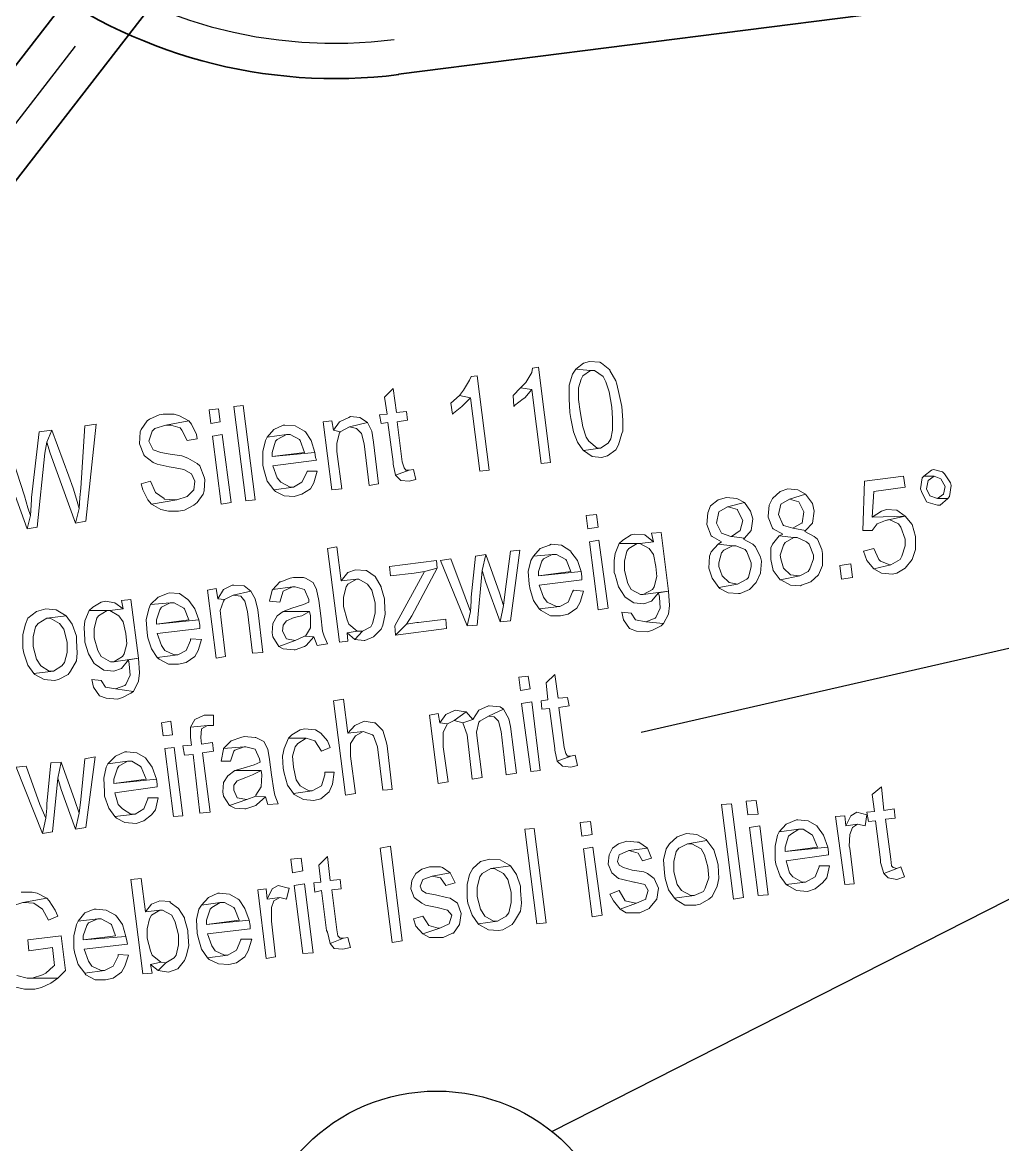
# Model space of a CAD drawing. Header units: metres. Extents: x 2713732.4 to 2713757.2, y 1226081.6 to 1226111.3.
# Drawn here: x 2713742.513 to 2713743.764, y 1226091.981 to 1226093.413 of the extents above; entities that cross this region are included whole.
import ezdxf

# ---------------------------------------------------------------- set-up
doc = ezdxf.new("R2010")
doc.units = ezdxf.units.M
doc.linetypes.add('DASHDOT', pattern=[1, 0.5, -0.25, 0, -0.25])
doc.layers.add('einlagen_boden_erstes_og', color=7, linetype='Continuous', true_color=0x000000)

msp = doc.modelspace()

# ---------------------------------------------------------------- linework, layer by layer
at = {"layer": 'einlagen_boden_erstes_og', "color": 1, "linetype": 'Continuous', "lineweight": 35, "true_color": 0xff0000, "extrusion": (0.000477202, 0.001815, 0.999998)}
for p, q in [((2713743.2186, 1226094.2799, -0.1656), (2713740.972, 1226091.3802, -0.1592)), ((2713743.2898, 1226094.2247, -0.1655), (2713741.0432, 1226091.325, -0.1592))]:
    msp.add_line(p, q, dxfattribs=at)
at = {"layer": 'einlagen_boden_erstes_og', "color": 7, "linetype": 'DASHDOT', "lineweight": 25, "extrusion": (0.000477202, 0.001815, 0.999998)}
for p, q in [((2713743.2542, 1226094.2523, -0.1655), (2713741.0076, 1226091.3526, -0.1592)), ((2713743.7259, 1226093.4851, -0.1644), (2713742.9876, 1226093.3914, -0.1639))]:
    msp.add_line(p, q, dxfattribs=at)
at = {"layer": 'einlagen_boden_erstes_og', "color": 150, "linetype": 'Continuous', "lineweight": 35, "true_color": 0x0080ff, "extrusion": (0.000477202, 0.001815, 0.999998)}
msp.add_line((2713743.7315, 1226093.4405, -0.1643), (2713742.9933, 1226093.3468, -0.1638), dxfattribs=at)
at = {"layer": 'einlagen_boden_erstes_og', "color": 7, "linetype": 'Continuous', "lineweight": 25, "extrusion": (0.000477202, 0.001815, 0.999998)}
for p, q in [((2713744.921, 1226092.8772, -0.1638), (2713743.1892, 1226091.9974, -0.1614)), ((2713743.3029, 1226092.5068, -0.1624), (2713744.921, 1226092.8772, -0.1638))]:
    msp.add_line(p, q, dxfattribs=at)
at = {"layer": 'einlagen_boden_erstes_og', "color": 7, "lineweight": 0}
for points in [[(2713743.1719, 1226092.9728), (2713743.1643, 1226092.9717), (2713743.1633, 1226092.9663), (2713743.1556, 1226092.9533), (2713743.1491, 1226092.9467), (2713743.1633, 1226092.9446), (2713743.1752, 1226092.8501), (2713743.1871, 1226092.8512)], [(2713743.2197, 1226092.9706), (2713743.2154, 1226092.9641), (2713743.211, 1226092.95), (2713743.211, 1226092.9467), (2713743.211, 1226092.9326), (2713743.2121, 1226092.9152), (2713743.2132, 1226092.9076), (2713743.2165, 1226092.8903), (2713743.2219, 1226092.8772), (2713743.2284, 1226092.8675), (2713743.2295, 1226092.8664), (2713743.2512, 1226092.8696), (2713743.2469, 1226092.8696), (2713743.236, 1226092.8783), (2713743.2328, 1226092.8837), (2713743.2284, 1226092.8968), (2713743.2252, 1226092.9163), (2713743.223, 1226092.9315), (2713743.223, 1226092.9467), (2713743.2263, 1226092.9576), (2713743.2284, 1226092.962), (2713743.2382, 1226092.9685)], [(2713743.2371, 1226092.9804), (2713743.2295, 1226092.9782), (2713743.2197, 1226092.9706), (2713743.2382, 1226092.9685), (2713743.2436, 1226092.9685), (2713743.2545, 1226092.9609), (2713743.2578, 1226092.9544), (2713743.2621, 1226092.9413), (2713743.2654, 1226092.9218), (2713743.2664, 1226092.9076), (2713743.2664, 1226092.8924), (2713743.2643, 1226092.8816), (2713743.261, 1226092.8761), (2713743.2512, 1226092.8696), (2713743.2295, 1226092.8664), (2713743.2404, 1226092.8588), (2713743.2523, 1226092.8577), (2713743.2599, 1226092.8598), (2713743.2708, 1226092.8675), (2713743.274, 1226092.874), (2713743.2784, 1226092.8881), (2713743.2795, 1226092.8914), (2713743.2795, 1226092.9055), (2713743.2784, 1226092.9229), (2713743.2751, 1226092.9381), (2713743.2719, 1226092.9511), (2713743.2708, 1226092.9554), (2713743.2632, 1226092.9685), (2713743.2632, 1226092.9696), (2713743.2523, 1226092.9782), (2713743.2501, 1226092.9793)], [(2713743.0937, 1226092.962), (2713743.0861, 1226092.9609), (2713743.084, 1226092.9565), (2713743.0764, 1226092.9435), (2713743.0709, 1226092.937), (2713743.085, 1226092.9337), (2713743.097, 1226092.8403), (2713743.1089, 1226092.8414)], [(2713742.9862, 1226092.9457), (2713742.9753, 1226092.9348), (2713742.9786, 1226092.9131), (2713742.9688, 1226092.912), (2713742.971, 1226092.9011), (2713742.9797, 1226092.9022), (2713742.9862, 1226092.8522), (2713742.9862, 1226092.849), (2713742.9895, 1226092.8349), (2713743.0068, 1226092.8414), (2713743.0025, 1226092.8414), (2713743.0003, 1226092.8446), (2713742.9981, 1226092.8522), (2713742.9916, 1226092.9033), (2713743.0047, 1226092.9055), (2713743.0036, 1226092.9163), (2713742.9905, 1226092.9152)], [(2713743.1491, 1226092.9467), (2713743.1394, 1226092.937), (2713743.1404, 1226092.9229), (2713743.1415, 1226092.9239), (2713743.1524, 1226092.9326), (2713743.1546, 1226092.9337), (2713743.1633, 1226092.9446)], [(2713742.7983, 1226092.8023), (2713742.7831, 1226092.9229), (2713742.795, 1226092.9239), (2713742.8102, 1226092.8034), (2713742.7983, 1226092.8023)], [(2713743.0709, 1226092.937), (2713743.0601, 1226092.9272), (2713743.0622, 1226092.9131), (2713743.0633, 1226092.9142), (2713743.0742, 1226092.9229), (2713743.0753, 1226092.9239), (2713743.085, 1226092.9337)], [(2713742.6929, 1226092.9131), (2713742.6875, 1226092.912), (2713742.6755, 1226092.9066), (2713742.6723, 1226092.9044), (2713742.6647, 1226092.8935), (2713742.6636, 1226092.8903), (2713742.6625, 1226092.8751), (2713742.6625, 1226092.8751), (2713742.6679, 1226092.8609), (2713742.669, 1226092.8598), (2713742.6799, 1226092.8512), (2713742.6853, 1226092.849), (2713742.7005, 1226092.8457), (2713742.7081, 1226092.8446), (2713742.719, 1226092.8425), (2713742.7288, 1226092.837), (2713742.7331, 1226092.8273), (2713742.732, 1226092.8164), (2713742.7233, 1226092.8077), (2713742.7233, 1226092.8077), (2713742.7103, 1226092.8034), (2713742.6777, 1226092.7979), (2713742.6897, 1226092.7914), (2713742.6994, 1226092.7892), (2713742.7125, 1226092.7892), (2713742.7201, 1226092.7903), (2713742.732, 1226092.7968), (2713742.7364, 1226092.8001), (2713742.744, 1226092.811), (2713742.7451, 1226092.8153), (2713742.7461, 1226092.8294), (2713742.7451, 1226092.8327), (2713742.7396, 1226092.8468), (2713742.7364, 1226092.8501), (2713742.7244, 1226092.8566), (2713742.7168, 1226092.8598), (2713742.7016, 1226092.862), (2713742.6897, 1226092.8642), (2713742.6799, 1226092.8675), (2713742.6744, 1226092.8783), (2713742.6744, 1226092.8783), (2713742.6788, 1226092.8914), (2713742.682, 1226092.8946), (2713742.6962, 1226092.899), (2713742.7255, 1226092.9044), (2713742.7136, 1226092.9109), (2713742.707, 1226092.9131)], [(2713742.7635, 1226092.9196), (2713742.7516, 1226092.9185), (2713742.7537, 1226092.9011), (2713742.7657, 1226092.9033)], [(2713742.9319, 1226092.9098), (2713742.9297, 1226092.9087), (2713742.9178, 1226092.9033), (2713742.9102, 1226092.8924), (2713742.9188, 1226092.8903), (2713742.9308, 1226092.8968), (2713742.9536, 1226092.9022), (2713742.9438, 1226092.9087)], [(2713742.6071, 1226092.9), (2713742.593, 1226092.8979), (2713742.5875, 1226092.8186), (2713742.5865, 1226092.8066), (2713742.5854, 1226092.7925), (2713742.581, 1226092.774), (2713742.5941, 1226092.7762)], [(2713742.7255, 1226092.9044), (2713742.6962, 1226092.899), (2713742.7027, 1226092.899), (2713742.7146, 1226092.8957), (2713742.7168, 1226092.8924), (2713742.7233, 1226092.8794), (2713742.7364, 1226092.8816), (2713742.7353, 1226092.887), (2713742.7288, 1226092.9)], [(2713742.8482, 1226092.899), (2713742.8461, 1226092.899), (2713742.8341, 1226092.8935), (2713742.8254, 1226092.8837), (2713742.8504, 1226092.887), (2713742.8548, 1226092.887), (2713742.8667, 1226092.8805), (2713742.8678, 1226092.8794), (2713742.8732, 1226092.8642), (2713742.8319, 1226092.8588), (2713742.8863, 1226092.8642), (2713742.8819, 1226092.8794), (2713742.8743, 1226092.8903), (2713742.8732, 1226092.8914), (2713742.8613, 1226092.8979)], [(2713742.908, 1226092.9044), (2713742.8971, 1226092.9033), (2713742.908, 1226092.8164), (2713742.921, 1226092.8175), (2713742.9145, 1226092.8653), (2713742.9145, 1226092.8761), (2713742.9178, 1226092.8892), (2713742.9188, 1226092.8903), (2713742.9102, 1226092.8924)], [(2713742.9536, 1226092.9022), (2713742.9308, 1226092.8968), (2713742.9395, 1226092.8946), (2713742.946, 1226092.8881), (2713742.9493, 1226092.8751), (2713742.9558, 1226092.8218), (2713742.9677, 1226092.824), (2713742.9612, 1226092.8772), (2713742.959, 1226092.8914)], [(2713742.4909, 1226092.8848), (2713742.4768, 1226092.8837), (2713742.5191, 1226092.7664), (2713742.5235, 1226092.7838), (2713742.5202, 1226092.7936), (2713742.5159, 1226092.8088)], [(2713742.5506, 1226092.8924), (2713742.5343, 1226092.8903), (2713742.5245, 1226092.8066), (2713742.5245, 1226092.8034), (2713742.5235, 1226092.7838), (2713742.5191, 1226092.7664), (2713742.5321, 1226092.7686), (2713742.5419, 1226092.8631), (2713742.5441, 1226092.8772)], [(2713742.5506, 1226092.8924), (2713742.5441, 1226092.8772), (2713742.5484, 1226092.8631), (2713742.581, 1226092.774), (2713742.5854, 1226092.7925), (2713742.5821, 1226092.8045), (2713742.5778, 1226092.8186), (2713742.5723, 1226092.8338)], [(2713742.7679, 1226092.887), (2713742.7559, 1226092.8848), (2713742.7668, 1226092.7979), (2713742.7798, 1226092.8001)], [(2713742.8254, 1226092.8837), (2713742.8233, 1226092.8794), (2713742.82, 1226092.8653), (2713742.82, 1226092.8479), (2713742.8211, 1226092.8425), (2713742.8254, 1226092.8273), (2713742.8341, 1226092.8164), (2713742.8591, 1226092.8197), (2713742.8548, 1226092.8197), (2713742.8428, 1226092.8262), (2713742.8385, 1226092.8316), (2713742.833, 1226092.8468), (2713742.8884, 1226092.8544), (2713742.8873, 1226092.8577), (2713742.8863, 1226092.8642), (2713742.8319, 1226092.8588), (2713742.8319, 1226092.8642), (2713742.8363, 1226092.8783), (2713742.8385, 1226092.8805), (2713742.8504, 1226092.887)], [(2713742.8765, 1226092.8403), (2713742.8765, 1226092.8392), (2713742.87, 1226092.8262), (2713742.8591, 1226092.8197), (2713742.8341, 1226092.8164), (2713742.8363, 1226092.8142), (2713742.8472, 1226092.8088), (2713742.8602, 1226092.8077), (2713742.87, 1226092.811), (2713742.8808, 1226092.8175), (2713742.8852, 1226092.8251), (2713742.8895, 1226092.8403)], [(2713743.0123, 1226092.8425), (2713743.0068, 1226092.8414), (2713742.9895, 1226092.8349), (2713742.996, 1226092.8283), (2713743.0068, 1226092.8273), (2713743.0155, 1226092.8294)], [(2713743.676, 1226092.8425), (2713743.6738, 1226092.8414), (2713743.664, 1226092.8338), (2713743.677, 1226092.8338), (2713743.6857, 1226092.8305), (2713743.6912, 1226092.8207), (2713743.689, 1226092.811), (2713743.6814, 1226092.8055), (2713743.6944, 1226092.8055), (2713743.6966, 1226092.8077), (2713743.6988, 1226092.8218), (2713743.6977, 1226092.8251), (2713743.6901, 1226092.837), (2713743.6879, 1226092.8392)], [(2713742.6766, 1226092.8273), (2713742.6647, 1226092.824), (2713742.6668, 1226092.8164), (2713742.6734, 1226092.8034), (2713742.6777, 1226092.7979), (2713742.7103, 1226092.8034), (2713742.707, 1226092.8034), (2713742.694, 1226092.8045), (2713742.694, 1226092.8055), (2713742.6831, 1226092.8131), (2713742.6831, 1226092.8131)], [(2713743.6379, 1226092.8338), (2713743.588, 1226092.8273), (2713743.5858, 1226092.7643), (2713743.5977, 1226092.7643), (2713743.6043, 1226092.773), (2713743.6151, 1226092.7773), (2713743.6401, 1226092.7827), (2713743.5977, 1226092.7816), (2713743.5999, 1226092.8142), (2713743.6401, 1226092.8197)], [(2713743.664, 1226092.8338), (2713743.6618, 1226092.8316), (2713743.6597, 1226092.8175), (2713743.6607, 1226092.8142), (2713743.6673, 1226092.8012), (2713743.6694, 1226092.8001), (2713743.6814, 1226092.7968), (2713743.6846, 1226092.7968), (2713743.6944, 1226092.8055), (2713743.6814, 1226092.8055), (2713743.6716, 1226092.8088), (2713743.6673, 1226092.8175), (2713743.6694, 1226092.8283), (2713743.677, 1226092.8338)], [(2713743.4902, 1226092.8175), (2713743.4804, 1226092.8142), (2713743.4707, 1226092.8055), (2713743.4663, 1226092.7968), (2713743.4652, 1226092.7827), (2713743.4652, 1226092.7816), (2713743.4707, 1226092.7675), (2713743.4717, 1226092.7664), (2713743.4837, 1226092.7599), (2713743.4793, 1226092.7577), (2713743.4978, 1226092.7556), (2713743.5022, 1226092.7556), (2713743.5141, 1226092.7501), (2713743.5174, 1226092.7469), (2713743.5228, 1226092.7328), (2713743.5228, 1226092.7284), (2713743.5184, 1226092.7154), (2713743.5163, 1226092.7121), (2713743.5054, 1226092.7067), (2713743.4804, 1226092.7013), (2713743.4815, 1226092.7013), (2713743.4935, 1226092.6947), (2713743.5065, 1226092.6937), (2713743.5076, 1226092.6947), (2713743.5195, 1226092.6991), (2713743.5293, 1226092.7078), (2713743.5347, 1226092.7197), (2713743.5347, 1226092.7349), (2713743.5337, 1226092.7404), (2713743.5282, 1226092.7534), (2713743.5239, 1226092.7567), (2713743.5119, 1226092.7632), (2713743.513, 1226092.7643), (2713743.4967, 1226092.7675), (2713743.4967, 1226092.7675), (2713743.4848, 1226092.7708), (2713743.4837, 1226092.7719), (2713743.4783, 1226092.7849), (2713743.4815, 1226092.7979), (2713743.4815, 1226092.7979), (2713743.4924, 1226092.8045), (2713743.513, 1226092.811), (2713743.5032, 1226092.8164)], [(2713743.513, 1226092.811), (2713743.4924, 1226092.8045), (2713743.4924, 1226092.8045), (2713743.5043, 1226092.8012), (2713743.5043, 1226092.8012), (2713743.5108, 1226092.7882), (2713743.5087, 1226092.774), (2713743.5076, 1226092.774), (2713743.4967, 1226092.7675), (2713743.513, 1226092.7643), (2713743.5217, 1226092.774), (2713743.5217, 1226092.774), (2713743.5239, 1226092.7892), (2713743.5217, 1226092.799)], [(2713743.412, 1226092.8066), (2713743.4011, 1226092.8034), (2713743.3914, 1226092.7958), (2713743.3881, 1226092.7871), (2713743.387, 1226092.7719), (2713743.387, 1226092.7719), (2713743.3924, 1226092.7577), (2713743.3935, 1226092.7567), (2713743.4055, 1226092.7501), (2713743.4011, 1226092.7469), (2713743.4196, 1226092.7447), (2713743.4239, 1226092.7447), (2713743.4359, 1226092.7404), (2713743.4381, 1226092.7371), (2713743.4435, 1226092.723), (2713743.4435, 1226092.7186), (2713743.4402, 1226092.7045), (2713743.4381, 1226092.7023), (2713743.4261, 1226092.6958), (2713743.4022, 1226092.6915), (2713743.4033, 1226092.6904), (2713743.4142, 1226092.685), (2713743.4272, 1226092.6839), (2713743.4294, 1226092.6839), (2713743.4413, 1226092.6893), (2713743.45, 1226092.698), (2713743.4554, 1226092.7099), (2713743.4565, 1226092.7252), (2713743.4554, 1226092.7306), (2713743.4489, 1226092.7436), (2713743.4457, 1226092.7469), (2713743.4337, 1226092.7534), (2713743.4348, 1226092.7545), (2713743.4185, 1226092.7567), (2713743.4174, 1226092.7567), (2713743.4055, 1226092.761), (2713743.4055, 1226092.761), (2713743.399, 1226092.774), (2713743.4022, 1226092.7882), (2713743.4022, 1226092.7882), (2713743.4131, 1226092.7947), (2713743.4348, 1226092.8001), (2713743.425, 1226092.8055)], [(2713743.4348, 1226092.8001), (2713743.4131, 1226092.7947), (2713743.4142, 1226092.7947), (2713743.4261, 1226092.7914), (2713743.4261, 1226092.7903), (2713743.4326, 1226092.7773), (2713743.4294, 1226092.7643), (2713743.4294, 1226092.7643), (2713743.4185, 1226092.7567), (2713743.4348, 1226092.7545), (2713743.4435, 1226092.7643), (2713743.4435, 1226092.7643), (2713743.4457, 1226092.7795), (2713743.4424, 1226092.7892)], [(2713743.2458, 1226092.7849), (2713743.2328, 1226092.7838), (2713743.2349, 1226092.7664), (2713743.248, 1226092.7686)], [(2713743.6162, 1226092.7914), (2713743.6097, 1226092.7892), (2713743.5977, 1226092.7816), (2713743.6401, 1226092.7827), (2713743.6292, 1226092.7903)], [(2713743.6401, 1226092.7827), (2713743.6151, 1226092.7773), (2713743.6195, 1226092.7784), (2713743.6314, 1226092.773), (2713743.6347, 1226092.7686), (2713743.6401, 1226092.7534), (2713743.6401, 1226092.7447), (2713743.6358, 1226092.7317), (2713743.6336, 1226092.7273), (2713743.6216, 1226092.7208), (2713743.5999, 1226092.7154), (2713743.6097, 1226092.7099), (2713743.6238, 1226092.7089), (2713743.6292, 1226092.7099), (2713743.6401, 1226092.7165), (2713743.6488, 1226092.7273), (2713743.6531, 1226092.7404), (2713743.6531, 1226092.7567), (2713743.6531, 1226092.7567), (2713743.6488, 1226092.7719)], [(2713743.2491, 1226092.7523), (2713743.2371, 1226092.7501), (2713743.248, 1226092.6632), (2713743.261, 1226092.6654)], [(2713743.2947, 1226092.7599), (2713743.2903, 1226092.7588), (2713743.2795, 1226092.7523), (2713743.2751, 1226092.748), (2713743.2979, 1226092.748), (2713743.3012, 1226092.748), (2713743.3186, 1226092.7501), (2713743.3077, 1226092.7588)], [(2713743.3284, 1226092.7621), (2713743.3164, 1226092.761), (2713743.3186, 1226092.7501), (2713743.3012, 1226092.748), (2713743.3132, 1226092.7414), (2713743.3186, 1226092.7338), (2713743.3218, 1226092.7186), (2713743.3229, 1226092.7056), (2713743.3197, 1226092.6926), (2713743.3175, 1226092.6893), (2713743.3055, 1226092.6828), (2713743.3381, 1226092.6871)], [(2713743.4793, 1226092.7577), (2713743.4707, 1226092.7469), (2713743.4685, 1226092.7425), (2713743.4685, 1226092.7273), (2713743.4717, 1226092.7132), (2713743.4804, 1226092.7013), (2713743.5054, 1226092.7067), (2713743.4935, 1226092.7078), (2713743.4848, 1226092.7165), (2713743.4815, 1226092.7284), (2713743.4804, 1226092.7328), (2713743.4848, 1226092.7458), (2713743.4869, 1226092.7491), (2713743.4978, 1226092.7556)], [(2713742.9145, 1226092.7436), (2713742.9026, 1226092.7414), (2713742.9178, 1226092.622), (2713742.9286, 1226092.6231), (2713742.9275, 1226092.6339), (2713742.9406, 1226092.6361), (2713742.9297, 1226092.6448), (2713742.9275, 1226092.6502), (2713742.9232, 1226092.6676), (2713742.9232, 1226092.6795), (2713742.9265, 1226092.6926), (2713742.9286, 1226092.6958), (2713742.9395, 1226092.7023), (2713742.9199, 1226092.7002)], [(2713743.148, 1226092.7393), (2713743.1361, 1226092.7382), (2713743.1296, 1226092.6861), (2713743.1274, 1226092.6687), (2713743.1231, 1226092.648), (2713743.1361, 1226092.6491)], [(2713743.1882, 1226092.7469), (2713743.1861, 1226092.7458), (2713743.1741, 1226092.7414), (2713743.1654, 1226092.7317), (2713743.1893, 1226092.7338), (2713743.1948, 1226092.7338), (2713743.2067, 1226092.7273), (2713743.2078, 1226092.7262), (2713743.2132, 1226092.7121), (2713743.1719, 1226092.7067), (2713743.2263, 1226092.7121), (2713743.2219, 1226092.7262), (2713743.2132, 1226092.7371), (2713743.2132, 1226092.7382), (2713743.2013, 1226092.7458)], [(2713743.2751, 1226092.748), (2713743.2697, 1226092.7349), (2713743.2686, 1226092.7262), (2713743.2686, 1226092.711), (2713743.2697, 1226092.7078), (2713743.274, 1226092.6926), (2713743.2817, 1226092.6806), (2713743.2827, 1226092.6795), (2713743.2936, 1226092.6719), (2713743.3066, 1226092.6708), (2713743.3164, 1226092.6741), (2713743.3251, 1226092.685), (2713743.3381, 1226092.6871), (2713743.3055, 1226092.6828), (2713743.3023, 1226092.6828), (2713743.2903, 1226092.6893), (2713743.286, 1226092.6969), (2713743.2817, 1226092.7132), (2713743.2817, 1226092.7252), (2713743.2849, 1226092.7382), (2713743.2871, 1226092.7414), (2713743.2979, 1226092.748)], [(2713743.4011, 1226092.7469), (2713743.3924, 1226092.7371), (2713743.3903, 1226092.7317), (2713743.3892, 1226092.7165), (2713743.3935, 1226092.7034), (2713743.4022, 1226092.6915), (2713743.4261, 1226092.6958), (2713743.4153, 1226092.698), (2713743.4066, 1226092.7067), (2713743.4022, 1226092.7186), (2713743.4022, 1226092.723), (2713743.4055, 1226092.736), (2713743.4087, 1226092.7393), (2713743.4196, 1226092.7447)], [(2713743.5999, 1226092.7414), (2713743.5869, 1226092.7382), (2713743.5912, 1226092.7262), (2713743.5999, 1226092.7154), (2713743.6216, 1226092.7208), (2713743.6206, 1226092.7208), (2713743.6086, 1226092.7252), (2713743.6064, 1226092.7273)], [(2713743.0416, 1226092.7262), (2713742.9819, 1226092.7186), (2713742.9829, 1226092.7067), (2713743.0134, 1226092.7099), (2713743.0134, 1226092.7099), (2713743.0264, 1226092.7121), (2713743.0427, 1226092.7165)], [(2713743.0601, 1226092.7284), (2713743.047, 1226092.7262), (2713743.0807, 1226092.6426), (2713743.085, 1226092.6611), (2713743.0785, 1226092.6795)], [(2713743.1046, 1226092.7338), (2713743.0916, 1226092.7317), (2713743.0861, 1226092.6795), (2713743.0861, 1226092.6741), (2713743.085, 1226092.6611), (2713743.0807, 1226092.6426), (2713743.0937, 1226092.6437), (2713743.1002, 1226092.7132)], [(2713743.1046, 1226092.7338), (2713743.1002, 1226092.7132), (2713743.1046, 1226092.698), (2713743.1231, 1226092.648), (2713743.1274, 1226092.6687), (2713743.122, 1226092.685)], [(2713743.1654, 1226092.7317), (2713743.1622, 1226092.7262), (2713743.1589, 1226092.7121), (2713743.16, 1226092.6958), (2713743.1611, 1226092.6893), (2713743.1654, 1226092.6752), (2713743.173, 1226092.6643), (2713743.1991, 1226092.6676), (2713743.1948, 1226092.6676), (2713743.1828, 1226092.673), (2713743.1785, 1226092.6795), (2713743.173, 1226092.6947), (2713743.2273, 1226092.7013), (2713743.2273, 1226092.7056), (2713743.2263, 1226092.7121), (2713743.1719, 1226092.7067), (2713743.1719, 1226092.7121), (2713743.1763, 1226092.7252), (2713743.1785, 1226092.7284), (2713743.1893, 1226092.7338)], [(2713742.9384, 1226092.7143), (2713742.9286, 1226092.711), (2713742.9199, 1226092.7002), (2713742.9395, 1226092.7023), (2713742.9427, 1226092.7023), (2713742.9536, 1226092.6958), (2713742.959, 1226092.6882), (2713742.9634, 1226092.6719), (2713742.9634, 1226092.6589), (2713742.9601, 1226092.6459), (2713742.958, 1226092.6415), (2713742.9471, 1226092.6361), (2713742.9373, 1226092.6252), (2713742.9493, 1226092.6241), (2713742.9503, 1226092.6241), (2713742.9612, 1226092.6285), (2713742.971, 1226092.6383), (2713742.9732, 1226092.6437), (2713742.9764, 1226092.6578), (2713742.9753, 1226092.6741), (2713742.9753, 1226092.6774), (2713742.971, 1226092.6915), (2713742.971, 1226092.6926), (2713742.9634, 1226092.7056), (2713742.9525, 1226092.7132), (2713742.9514, 1226092.7132)], [(2713743.0427, 1226092.7165), (2713743.0264, 1226092.7121), (2713742.9884, 1226092.6426), (2713742.9895, 1226092.6307), (2713743.0036, 1226092.6448), (2713743.0101, 1226092.6556)], [(2713743.5586, 1226092.7023), (2713743.5565, 1226092.7197), (2713743.5706, 1226092.7219), (2713743.5728, 1226092.7045), (2713743.5586, 1226092.7023)], [(2713742.7831, 1226092.6947), (2713742.7809, 1226092.6947), (2713742.77, 1226092.6893), (2713742.7624, 1226092.6774), (2713742.7711, 1226092.6763), (2713742.782, 1226092.6817), (2713742.8048, 1226092.6871), (2713742.7961, 1226092.6937)], [(2713742.8591, 1226092.7045), (2713742.8548, 1226092.7034), (2713742.8428, 1226092.6991), (2713742.8417, 1226092.6991), (2713742.833, 1226092.6893), (2713742.858, 1226092.6926), (2713742.8613, 1226092.6926), (2713742.8732, 1226092.6893), (2713742.8787, 1226092.6763), (2713742.8787, 1226092.673), (2713742.8721, 1226092.6698), (2713742.8569, 1226092.6654), (2713742.8461, 1226092.6611), (2713742.8797, 1226092.6611), (2713742.8808, 1226092.6556), (2713742.8808, 1226092.6404), (2713742.8743, 1226092.6296), (2713742.8732, 1226092.6296), (2713742.8852, 1226092.6285), (2713742.8895, 1226092.6176), (2713742.9026, 1226092.6198), (2713742.8982, 1226092.6296), (2713742.896, 1226092.6361), (2713742.8939, 1226092.6556), (2713742.8917, 1226092.6752), (2713742.8884, 1226092.6893), (2713742.8841, 1226092.698), (2713742.8743, 1226092.7034), (2713742.8721, 1226092.7045)], [(2713742.7005, 1226092.685), (2713742.6983, 1226092.6839), (2713742.6864, 1226092.6795), (2713742.6766, 1226092.6698), (2713742.7016, 1226092.6719), (2713742.707, 1226092.6719), (2713742.719, 1226092.6654), (2713742.7201, 1226092.6643), (2713742.7255, 1226092.6502), (2713742.6842, 1226092.6448), (2713742.7385, 1226092.6502), (2713742.7331, 1226092.6643), (2713742.7255, 1226092.6752), (2713742.7244, 1226092.6763), (2713742.7136, 1226092.6839)], [(2713742.7603, 1226092.6904), (2713742.7494, 1226092.6882), (2713742.7603, 1226092.6013), (2713742.7722, 1226092.6035), (2713742.7668, 1226092.6502), (2713742.7657, 1226092.6622), (2713742.77, 1226092.6741), (2713742.7711, 1226092.6763), (2713742.7624, 1226092.6774)], [(2713742.8048, 1226092.6871), (2713742.782, 1226092.6817), (2713742.7918, 1226092.6806), (2713742.7972, 1226092.6741), (2713742.8004, 1226092.6611), (2713742.807, 1226092.6078), (2713742.82, 1226092.6089), (2713742.8135, 1226092.6632), (2713742.8102, 1226092.6774)], [(2713742.833, 1226092.6893), (2713742.8319, 1226092.6882), (2713742.8287, 1226092.6741), (2713742.8417, 1226092.673), (2713742.8461, 1226092.6871), (2713742.8461, 1226092.6871), (2713742.858, 1226092.6926)], [(2713743.2165, 1226092.6882), (2713743.2154, 1226092.6861), (2713743.21, 1226092.673), (2713743.1991, 1226092.6676), (2713743.173, 1226092.6643), (2713743.1752, 1226092.6622), (2713743.1871, 1226092.6556), (2713743.2002, 1226092.6556), (2713743.21, 1226092.6578), (2713743.2208, 1226092.6654), (2713743.2252, 1226092.673), (2713743.2295, 1226092.6871)], [(2713743.3381, 1226092.6871), (2713743.3251, 1226092.685), (2713743.3262, 1226092.6795), (2713743.3273, 1226092.6654), (2713743.3218, 1226092.6535), (2713743.3208, 1226092.6524), (2713743.3088, 1226092.648), (2713743.3316, 1226092.6459), (2713743.3381, 1226092.6578), (2713743.3392, 1226092.6687)], [(2713742.619, 1226092.6741), (2713742.6136, 1226092.673), (2713742.6028, 1226092.6665), (2713742.5984, 1226092.6622), (2713742.6212, 1226092.6622), (2713742.6245, 1226092.6622), (2713742.6419, 1226092.6643), (2713742.631, 1226092.6719)], [(2713742.6516, 1226092.6763), (2713742.6397, 1226092.6752), (2713742.6419, 1226092.6643), (2713742.6245, 1226092.6622), (2713742.6364, 1226092.6556), (2713742.6419, 1226092.648), (2713742.6451, 1226092.6328), (2713742.6462, 1226092.6198), (2713742.6429, 1226092.6068), (2713742.6408, 1226092.6035), (2713742.6299, 1226092.597), (2713742.6614, 1226092.6013)], [(2713742.6766, 1226092.6698), (2713742.6744, 1226092.6643), (2713742.6712, 1226092.6502), (2713742.6723, 1226092.6339), (2713742.6734, 1226092.6274), (2713742.6777, 1226092.6133), (2713742.6853, 1226092.6024), (2713742.7114, 1226092.6057), (2713742.707, 1226092.6057), (2713742.6951, 1226092.6111), (2713742.6907, 1226092.6176), (2713742.6853, 1226092.6328), (2713742.7396, 1226092.6393), (2713742.7396, 1226092.6437), (2713742.7385, 1226092.6502), (2713742.6842, 1226092.6448), (2713742.6842, 1226092.6502), (2713742.6886, 1226092.6632), (2713742.6907, 1226092.6665), (2713742.7016, 1226092.6719)], [(2713742.543, 1226092.6643), (2713742.5311, 1226092.6611), (2713742.5202, 1226092.6524), (2713742.5169, 1226092.6448), (2713742.5137, 1226092.6317), (2713742.5137, 1226092.6144), (2713742.5148, 1226092.6078), (2713742.5202, 1226092.5926), (2713742.5278, 1226092.5818), (2713742.5528, 1226092.585), (2713742.5474, 1226092.585), (2713742.5365, 1226092.5915), (2713742.5311, 1226092.6002), (2713742.5267, 1226092.6165), (2713742.5267, 1226092.6285), (2713742.53, 1226092.6415), (2713742.5332, 1226092.6459), (2713742.5441, 1226092.6524), (2713742.5691, 1226092.6556), (2713742.5669, 1226092.6567), (2713742.556, 1226092.6632)], [(2713742.5691, 1226092.6556), (2713742.5441, 1226092.6524), (2713742.5484, 1226092.6524), (2713742.5604, 1226092.6459), (2713742.5658, 1226092.6383), (2713742.5702, 1226092.622), (2713742.5702, 1226092.6089), (2713742.5669, 1226092.5959), (2713742.5636, 1226092.5915), (2713742.5528, 1226092.585), (2713742.5278, 1226092.5818), (2713742.5289, 1226092.5807), (2713742.5408, 1226092.5742), (2713742.5539, 1226092.5731), (2713742.5593, 1226092.5742), (2713742.5713, 1226092.5807), (2713742.5745, 1226092.585), (2713742.5821, 1226092.5981), (2713742.5832, 1226092.6078), (2713742.5821, 1226092.6241), (2713742.5821, 1226092.6296), (2713742.5767, 1226092.6448)], [(2713742.5984, 1226092.6622), (2713742.593, 1226092.6491), (2713742.5919, 1226092.6404), (2713742.593, 1226092.6252), (2713742.593, 1226092.622), (2713742.5973, 1226092.6068), (2713742.6049, 1226092.5948), (2713742.606, 1226092.5937), (2713742.6169, 1226092.5861), (2713742.6299, 1226092.585), (2713742.6397, 1226092.5883), (2713742.6484, 1226092.5992), (2713742.6614, 1226092.6013), (2713742.6299, 1226092.597), (2713742.6256, 1226092.597), (2713742.6136, 1226092.6035), (2713742.6093, 1226092.6111), (2713742.6049, 1226092.6274), (2713742.6049, 1226092.6393), (2713742.6082, 1226092.6524), (2713742.6104, 1226092.6556), (2713742.6212, 1226092.6622)], [(2713742.8461, 1226092.6611), (2713742.8385, 1226092.6556), (2713742.833, 1226092.6459), (2713742.8319, 1226092.6339), (2713742.833, 1226092.6285), (2713742.8406, 1226092.6165), (2713742.8613, 1226092.6241), (2713742.8504, 1226092.6263), (2713742.845, 1226092.6361), (2713742.8461, 1226092.6437), (2713742.8504, 1226092.6491), (2713742.8602, 1226092.6535), (2713742.87, 1226092.6556), (2713742.8797, 1226092.6611)], [(2713743.2784, 1226092.66), (2713743.2806, 1226092.6502), (2713743.2882, 1226092.6393), (2713743.2969, 1226092.6361), (2713743.311, 1226092.635), (2713743.3175, 1226092.6372), (2713743.3284, 1226092.6426), (2713743.3316, 1226092.6459), (2713743.3088, 1226092.648), (2713743.3088, 1226092.648), (2713743.2958, 1226092.6502), (2713743.2903, 1226092.6589)], [(2713743.0535, 1226092.6513), (2713743.0188, 1226092.6469), (2713743.0166, 1226092.6469), (2713743.0036, 1226092.6448), (2713742.9895, 1226092.6307), (2713743.0546, 1226092.6393)], [(2713742.7277, 1226092.6263), (2713742.7277, 1226092.6241), (2713742.7222, 1226092.6111), (2713742.7114, 1226092.6057), (2713742.6853, 1226092.6024), (2713742.6875, 1226092.6002), (2713742.6994, 1226092.5937), (2713742.7125, 1226092.5937), (2713742.7222, 1226092.5959), (2713742.7331, 1226092.6035), (2713742.7374, 1226092.6111), (2713742.7418, 1226092.6252)], [(2713742.8732, 1226092.6296), (2713742.8613, 1226092.6241), (2713742.8406, 1226092.6165), (2713742.8461, 1226092.6133), (2713742.8602, 1226092.6122), (2713742.8613, 1226092.6122), (2713742.8732, 1226092.6165), (2713742.8754, 1226092.6176), (2713742.8852, 1226092.6285)], [(2713742.9406, 1226092.6361), (2713742.9275, 1226092.6339), (2713742.9373, 1226092.6252), (2713742.9471, 1226092.6361)], [(2713742.6614, 1226092.6013), (2713742.6484, 1226092.5992), (2713742.6495, 1226092.5937), (2713742.6505, 1226092.5796), (2713742.6451, 1226092.5677), (2713742.644, 1226092.5666), (2713742.6321, 1226092.5622), (2713742.6549, 1226092.559), (2713742.6614, 1226092.572), (2713742.6625, 1226092.5829)], [(2713743.1926, 1226092.5807), (2713743.1817, 1226092.5698), (2713743.1839, 1226092.5481), (2713743.1752, 1226092.547), (2713743.1763, 1226092.5362), (2713743.1861, 1226092.5372), (2713743.1926, 1226092.4862), (2713743.1926, 1226092.484), (2713743.1958, 1226092.4699), (2713743.2132, 1226092.4764), (2713743.2089, 1226092.4764), (2713743.2067, 1226092.4797), (2713743.2045, 1226092.4873), (2713743.198, 1226092.5383), (2713743.211, 1226092.5405), (2713743.2089, 1226092.5514), (2713743.1969, 1226092.5503)], [(2713742.6017, 1226092.5742), (2713742.6038, 1226092.5644), (2713742.6114, 1226092.5535), (2713742.6201, 1226092.5503), (2713742.6343, 1226092.5492), (2713742.6408, 1226092.5514), (2713742.6516, 1226092.5568), (2713742.6549, 1226092.559), (2713742.6321, 1226092.5622), (2713742.6321, 1226092.5622), (2713742.619, 1226092.5644), (2713742.6136, 1226092.5731)], [(2713743.1589, 1226092.5785), (2713743.147, 1226092.5774), (2713743.1491, 1226092.56), (2713743.1611, 1226092.5622)], [(2713742.9232, 1226092.5492), (2713742.9102, 1226092.547), (2713742.9254, 1226092.4264), (2713742.9384, 1226092.4286), (2713742.9319, 1226092.4764), (2713742.9319, 1226092.4775), (2713742.9319, 1226092.4927), (2713742.9384, 1226092.5025), (2713742.9482, 1226092.5079), (2713742.9286, 1226092.5057)], [(2713743.1089, 1226092.5405), (2713743.1079, 1226092.5405), (2713743.0959, 1226092.5351), (2713743.0883, 1226092.5231), (2713743.0753, 1226092.5188), (2713743.0753, 1226092.5188), (2713743.0807, 1226092.5036), (2713743.0872, 1226092.4471), (2713743.1002, 1226092.4493), (2713743.0937, 1226092.4992), (2713743.0926, 1226092.5068), (2713743.0959, 1226092.5199), (2713743.097, 1226092.5209), (2713743.1079, 1226092.5275), (2713743.1274, 1226092.5362), (2713743.1231, 1226092.5394)], [(2713743.1633, 1226092.5459), (2713743.1502, 1226092.5438), (2713743.1622, 1226092.4569), (2713743.1741, 1226092.4579)], [(2713742.7451, 1226092.5285), (2713742.7451, 1226092.5285), (2713742.7331, 1226092.5231), (2713742.7277, 1226092.5133), (2713742.7494, 1226092.5155), (2713742.757, 1226092.5155), (2713742.757, 1226092.5285)], [(2713743.0438, 1226092.5307), (2713743.0329, 1226092.5285), (2713743.0438, 1226092.4416), (2713743.0568, 1226092.4438), (2713743.0503, 1226092.4884), (2713743.0503, 1226092.4927), (2713743.0503, 1226092.5068), (2713743.0557, 1226092.5177), (2713743.0459, 1226092.5188)], [(2713743.0655, 1226092.5351), (2713743.0655, 1226092.5351), (2713743.0535, 1226092.5296), (2713743.0459, 1226092.5188), (2713743.0557, 1226092.5177), (2713743.0644, 1226092.522), (2713743.0796, 1226092.5329), (2713743.0785, 1226092.5329)], [(2713743.0796, 1226092.5329), (2713743.0644, 1226092.522), (2713743.0753, 1226092.5188), (2713743.0883, 1226092.5231)], [(2713743.1274, 1226092.5362), (2713743.1079, 1226092.5275), (2713743.1155, 1226092.5264), (2713743.1209, 1226092.5209), (2713743.1241, 1226092.5079), (2713743.1307, 1226092.4525), (2713743.1437, 1226092.4547), (2713743.1361, 1226092.5144), (2713743.1339, 1226092.5242)], [(2713742.7027, 1226092.5209), (2713742.6907, 1226092.5188), (2713742.6929, 1226092.5025), (2713742.7049, 1226092.5036)], [(2713742.7277, 1226092.5133), (2713742.7277, 1226092.5003), (2713742.7288, 1226092.4905), (2713742.7179, 1226092.4894), (2713742.7201, 1226092.4775), (2713742.7309, 1226092.4786), (2713742.7396, 1226092.4036), (2713742.7527, 1226092.4047), (2713742.7429, 1226092.4808), (2713742.757, 1226092.4829), (2713742.7559, 1226092.4938), (2713742.7418, 1226092.4916), (2713742.7407, 1226092.5003), (2713742.7418, 1226092.5112), (2713742.7494, 1226092.5155)], [(2713742.8732, 1226092.5112), (2713742.8678, 1226092.5101), (2713742.8569, 1226092.5036), (2713742.8526, 1226092.4992), (2713742.8754, 1226092.4992), (2713742.8863, 1226092.496), (2713742.895, 1226092.4829), (2713742.9058, 1226092.4873), (2713742.9026, 1226092.496), (2713742.8939, 1226092.5057), (2713742.8873, 1226092.5101)], [(2713742.9493, 1226092.5209), (2713742.9373, 1226092.5155), (2713742.9286, 1226092.5057), (2713742.9482, 1226092.5079), (2713742.9601, 1226092.5036), (2713742.9612, 1226092.5025), (2713742.9666, 1226092.4884), (2713742.9732, 1226092.433), (2713742.9851, 1226092.434), (2713742.9786, 1226092.4894), (2713742.9775, 1226092.4949), (2713742.9732, 1226092.509), (2713742.9634, 1226092.5188), (2713742.9623, 1226092.5188)], [(2713742.7961, 1226092.5014), (2713742.7918, 1226092.5003), (2713742.7798, 1226092.496), (2713742.7798, 1226092.496), (2713742.77, 1226092.4862), (2713742.7961, 1226092.4884), (2713742.7983, 1226092.4884), (2713742.8102, 1226092.4851), (2713742.8157, 1226092.4731), (2713742.8167, 1226092.4688), (2713742.8091, 1226092.4655), (2713742.795, 1226092.4612), (2713742.7842, 1226092.4579), (2713742.8178, 1226092.4579), (2713742.8189, 1226092.4525), (2713742.8178, 1226092.4373), (2713742.8113, 1226092.4264), (2713742.8113, 1226092.4254), (2713742.8233, 1226092.4243), (2713742.8265, 1226092.4145), (2713742.8396, 1226092.4156), (2713742.8352, 1226092.4264), (2713742.8341, 1226092.433), (2713742.8309, 1226092.4525), (2713742.8287, 1226092.4721), (2713742.8265, 1226092.4851), (2713742.8211, 1226092.4949), (2713742.8113, 1226092.5003), (2713742.8102, 1226092.5003)], [(2713742.8526, 1226092.4992), (2713742.8472, 1226092.4862), (2713742.845, 1226092.4764), (2713742.8461, 1226092.4612), (2713742.8472, 1226092.4547), (2713742.8515, 1226092.4395), (2713742.8591, 1226092.4286), (2713742.883, 1226092.4319), (2713742.8787, 1226092.4319), (2713742.8678, 1226092.4384), (2713742.8624, 1226092.446), (2713742.8591, 1226092.4623), (2713742.858, 1226092.4764), (2713742.8613, 1226092.4884), (2713742.8645, 1226092.4927), (2713742.8754, 1226092.4992)], [(2713742.6462, 1226092.4818), (2713742.644, 1226092.4818), (2713742.6321, 1226092.4764), (2713742.6223, 1226092.4666), (2713742.6473, 1226092.4699), (2713742.6527, 1226092.4699), (2713742.6636, 1226092.4634), (2713742.6647, 1226092.4623), (2713742.6712, 1226092.4471), (2713742.6299, 1226092.4416), (2713742.6842, 1226092.4471), (2713742.6788, 1226092.4623), (2713742.6712, 1226092.4731), (2713742.6701, 1226092.4742), (2713742.6592, 1226092.4808)], [(2713742.707, 1226092.4873), (2713742.6951, 1226092.4862), (2713742.7059, 1226092.3993), (2713742.7179, 1226092.4004)], [(2713742.77, 1226092.4862), (2713742.77, 1226092.4851), (2713742.7668, 1226092.4699), (2713742.7787, 1226092.4699), (2713742.7831, 1226092.4829), (2713742.7842, 1226092.484), (2713742.7961, 1226092.4884)], [(2713742.5626, 1226092.4688), (2713742.5495, 1226092.4677), (2713742.5441, 1226092.4156), (2713742.5441, 1226092.4101), (2713742.543, 1226092.3971), (2713742.5387, 1226092.3776), (2713742.5517, 1226092.3797), (2713742.5582, 1226092.4482)], [(2713742.5626, 1226092.4688), (2713742.5582, 1226092.4482), (2713742.5626, 1226092.434), (2713742.581, 1226092.383), (2713742.5854, 1226092.4036), (2713742.5799, 1226092.4199)], [(2713742.606, 1226092.4753), (2713742.593, 1226092.4731), (2713742.5875, 1226092.421), (2713742.5854, 1226092.4036), (2713742.581, 1226092.383), (2713742.5941, 1226092.3852)], [(2713742.6223, 1226092.4666), (2713742.6201, 1226092.4623), (2713742.6169, 1226092.4482), (2713742.618, 1226092.4308), (2713742.618, 1226092.4254), (2713742.6234, 1226092.4101), (2713742.631, 1226092.3993), (2713742.6571, 1226092.4025), (2713742.6516, 1226092.4025), (2713742.6408, 1226092.4091), (2713742.6353, 1226092.4145), (2713742.631, 1226092.4297), (2713742.6853, 1226092.4373), (2713742.6853, 1226092.4406), (2713742.6842, 1226092.4471), (2713742.6299, 1226092.4416), (2713742.6299, 1226092.4471), (2713742.6343, 1226092.4612), (2713742.6364, 1226092.4634), (2713742.6473, 1226092.4699)], [(2713743.2186, 1226092.4775), (2713743.2132, 1226092.4764), (2713743.1958, 1226092.4699), (2713743.2024, 1226092.4634), (2713743.2132, 1226092.4623), (2713743.2219, 1226092.4645)], [(2713742.518, 1226092.4634), (2713742.505, 1226092.4623), (2713742.5387, 1226092.3776), (2713742.543, 1226092.3971), (2713742.5354, 1226092.4145)], [(2713742.7842, 1226092.4579), (2713742.7755, 1226092.4514), (2713742.77, 1226092.4427), (2713742.7689, 1226092.4308), (2713742.77, 1226092.4254), (2713742.7776, 1226092.4134), (2713742.7994, 1226092.421), (2713742.7874, 1226092.4232), (2713742.7831, 1226092.433), (2713742.7831, 1226092.4395), (2713742.7874, 1226092.4449), (2713742.7983, 1226092.4493), (2713742.807, 1226092.4525), (2713742.8178, 1226092.4579)], [(2713742.8993, 1226092.4558), (2713742.8993, 1226092.4525), (2713742.895, 1226092.4384), (2713742.895, 1226092.4384), (2713742.883, 1226092.4319), (2713742.8591, 1226092.4286), (2713742.8602, 1226092.4275), (2713742.8721, 1226092.421), (2713742.8852, 1226092.4199), (2713742.8939, 1226092.4221), (2713742.9047, 1226092.4308), (2713742.9091, 1226092.4406), (2713742.9112, 1226092.4558)], [(2713743.6097, 1226092.4373), (2713743.5977, 1226092.4275), (2713743.601, 1226092.4058), (2713743.5912, 1226092.4047), (2713743.5934, 1226092.3928), (2713743.6021, 1226092.3939), (2713743.6086, 1226092.3439), (2713743.6086, 1226092.3406), (2713743.613, 1226092.3265), (2713743.6292, 1226092.333), (2713743.6249, 1226092.3341), (2713743.6227, 1226092.3363), (2713743.6216, 1226092.345), (2713743.6151, 1226092.396), (2713743.6271, 1226092.3971), (2713743.626, 1226092.4091), (2713743.613, 1226092.4069)], [(2713742.6734, 1226092.4232), (2713742.6734, 1226092.4221), (2713742.6679, 1226092.4091), (2713742.6571, 1226092.4025), (2713742.631, 1226092.3993), (2713742.6332, 1226092.3971), (2713742.644, 1226092.3917), (2713742.6582, 1226092.3906), (2713742.6679, 1226092.3939), (2713742.6777, 1226092.4015), (2713742.6831, 1226092.408), (2713742.6864, 1226092.4232)], [(2713742.8113, 1226092.4254), (2713742.7994, 1226092.421), (2713742.7776, 1226092.4134), (2713742.7842, 1226092.4101), (2713742.7972, 1226092.4091), (2713742.7983, 1226092.4091), (2713742.8113, 1226092.4134), (2713742.8124, 1226092.4145), (2713742.8233, 1226092.4243)], [(2713743.4207, 1226092.2939), (2713743.4055, 1226092.4145), (2713743.4185, 1226092.4156), (2713743.4337, 1226092.2961), (2713743.4207, 1226092.2939)], [(2713743.45, 1226092.4199), (2713743.437, 1226092.4188), (2713743.4392, 1226092.4015), (2713743.4522, 1226092.4025)], [(2713743.5032, 1226092.3949), (2713743.5011, 1226092.3949), (2713743.488, 1226092.3895), (2713743.4793, 1226092.3797), (2713743.5043, 1226092.383), (2713743.5098, 1226092.383), (2713743.5206, 1226092.3765), (2713743.5217, 1226092.3754), (2713743.5282, 1226092.3602), (2713743.4869, 1226092.3548), (2713743.5413, 1226092.3602), (2713743.5358, 1226092.3754), (2713743.5282, 1226092.3863), (2713743.5271, 1226092.3873), (2713743.5163, 1226092.3939)], [(2713743.563, 1226092.4004), (2713743.551, 1226092.3993), (2713743.563, 1226092.3124), (2713743.5749, 1226092.3135), (2713743.5695, 1226092.3591), (2713743.5684, 1226092.3613), (2713743.5695, 1226092.3765), (2713743.5728, 1226092.3852), (2713743.5793, 1226092.3895), (2713743.5641, 1226092.3873)], [(2713743.5782, 1226092.4047), (2713743.5706, 1226092.4004), (2713743.5706, 1226092.4004), (2713743.5641, 1226092.3873), (2713743.5793, 1226092.3895), (2713743.5891, 1226092.3873), (2713743.5912, 1226092.4015), (2713743.5912, 1226092.4015)], [(2713743.1698, 1226092.2624), (2713743.1546, 1226092.383), (2713743.1665, 1226092.3841), (2713743.1817, 1226092.2635), (2713743.1698, 1226092.2624)], [(2713743.2382, 1226092.3928), (2713743.2252, 1226092.3917), (2713743.2273, 1226092.3743), (2713743.2404, 1226092.3765)], [(2713743.4544, 1226092.3873), (2713743.4413, 1226092.3852), (2713743.4522, 1226092.2983), (2713743.4652, 1226092.2994)], [(2713743.4793, 1226092.3797), (2713743.4772, 1226092.3754), (2713743.4739, 1226092.3613), (2713743.4739, 1226092.3439), (2713743.475, 1226092.3385), (2713743.4804, 1226092.3232), (2713743.488, 1226092.3124), (2713743.513, 1226092.3156), (2713743.5087, 1226092.3156), (2713743.4967, 1226092.3222), (2713743.4924, 1226092.3276), (2713743.488, 1226092.3428), (2713743.5423, 1226092.3504), (2713743.5423, 1226092.3537), (2713743.5413, 1226092.3602), (2713743.4869, 1226092.3548), (2713743.4869, 1226092.3602), (2713743.4913, 1226092.3743), (2713743.4935, 1226092.3765), (2713743.5043, 1226092.383)], [(2713743.2849, 1226092.3678), (2713743.274, 1226092.3645), (2713743.2664, 1226092.3591), (2713743.2621, 1226092.3504), (2713743.261, 1226092.3385), (2713743.2654, 1226092.3276), (2713743.274, 1226092.32), (2713743.2795, 1226092.3189), (2713743.2936, 1226092.3156), (2713743.2947, 1226092.3156), (2713743.3077, 1226092.3124), (2713743.3121, 1226092.3048), (2713743.3088, 1226092.295), (2713743.3088, 1226092.2939), (2713743.2969, 1226092.2885), (2713743.2762, 1226092.2809), (2713743.2838, 1226092.2765), (2713743.299, 1226092.2765), (2713743.3012, 1226092.2765), (2713743.3132, 1226092.282), (2713743.3142, 1226092.2831), (2713743.3229, 1226092.2939), (2713743.3251, 1226092.308), (2713743.3197, 1226092.32), (2713743.311, 1226092.3265), (2713743.3066, 1226092.3287), (2713743.2914, 1226092.3309), (2713743.2806, 1226092.3341), (2713743.2751, 1226092.3374), (2713743.273, 1226092.3417), (2713743.2751, 1226092.3504), (2713743.2871, 1226092.3558), (2713743.311, 1226092.3591), (2713743.3001, 1226092.3667), (2713743.2979, 1226092.3667)], [(2713743.3609, 1226092.3776), (2713743.349, 1226092.3732), (2713743.3392, 1226092.3645), (2713743.3349, 1226092.358), (2713743.3316, 1226092.3439), (2713743.3327, 1226092.3276), (2713743.3338, 1226092.32), (2713743.3381, 1226092.3059), (2713743.3457, 1226092.295), (2713743.3707, 1226092.2983), (2713743.3664, 1226092.2983), (2713743.3544, 1226092.3048), (2713743.349, 1226092.3124), (2713743.3447, 1226092.3287), (2713743.3447, 1226092.3417), (2713743.3479, 1226092.3548), (2713743.3512, 1226092.3591), (2713743.362, 1226092.3645), (2713743.387, 1226092.3689), (2713743.3859, 1226092.37), (2713743.374, 1226092.3765)], [(2713743.387, 1226092.3689), (2713743.362, 1226092.3645), (2713743.3675, 1226092.3645), (2713743.3794, 1226092.358), (2713743.3838, 1226092.3504), (2713743.3881, 1226092.3352), (2713743.3892, 1226092.3211), (2713743.3848, 1226092.308), (2713743.3827, 1226092.3037), (2713743.3707, 1226092.2983), (2713743.3457, 1226092.295), (2713743.3479, 1226092.2928), (2713743.3588, 1226092.2863), (2713743.3729, 1226092.2863), (2713743.3783, 1226092.2874), (2713743.3892, 1226092.2939), (2713743.3935, 1226092.2972), (2713743.4001, 1226092.3102), (2713743.4022, 1226092.32), (2713743.4011, 1226092.3374), (2713743.4001, 1226092.3428), (2713743.3957, 1226092.3569)], [(2713742.9851, 1226092.2385), (2713742.9699, 1226092.3591), (2713742.9829, 1226092.3613), (2713742.9981, 1226092.2407), (2713742.9851, 1226092.2385)], [(2713743.2415, 1226092.3602), (2713743.2295, 1226092.358), (2713743.2404, 1226092.2711), (2713743.2534, 1226092.2733)], [(2713743.311, 1226092.3591), (2713743.2871, 1226092.3558), (2713743.299, 1226092.3526), (2713743.3045, 1226092.3428), (2713743.3164, 1226092.3461)], [(2713742.8689, 1226092.3461), (2713742.8558, 1226092.345), (2713742.858, 1226092.3276), (2713742.8711, 1226092.3298)], [(2713742.9026, 1226092.3482), (2713742.8917, 1226092.3374), (2713742.8939, 1226092.3156), (2713742.8852, 1226092.3146), (2713742.8863, 1226092.3026), (2713742.895, 1226092.3048), (2713742.9015, 1226092.2537), (2713742.9026, 1226092.2516), (2713742.9058, 1226092.2374), (2713742.9232, 1226092.244), (2713742.9188, 1226092.244), (2713742.9156, 1226092.2472), (2713742.9145, 1226092.2548), (2713742.908, 1226092.3059), (2713742.9199, 1226092.307), (2713742.9188, 1226092.3189), (2713742.9058, 1226092.3178)], [(2713743.11, 1226092.345), (2713743.0981, 1226092.3417), (2713743.0883, 1226092.333), (2713743.084, 1226092.3254), (2713743.0807, 1226092.3124), (2713743.0807, 1226092.295), (2713743.0818, 1226092.2885), (2713743.0872, 1226092.2733), (2713743.0948, 1226092.2624), (2713743.1198, 1226092.2657), (2713743.1144, 1226092.2657), (2713743.1035, 1226092.2722), (2713743.0981, 1226092.2809), (2713743.0937, 1226092.2972), (2713743.0937, 1226092.3091), (2713743.097, 1226092.3222), (2713743.1002, 1226092.3265), (2713743.1111, 1226092.333), (2713743.1361, 1226092.3363), (2713743.135, 1226092.3374), (2713743.1231, 1226092.3439)], [(2713743.0329, 1226092.3352), (2713743.0231, 1226092.3319), (2713743.0155, 1226092.3265), (2713743.0101, 1226092.3178), (2713743.009, 1226092.307), (2713743.0134, 1226092.2961), (2713743.0231, 1226092.2885), (2713743.0275, 1226092.2863), (2713743.0427, 1226092.2831), (2713743.0427, 1226092.2831), (2713743.0557, 1226092.2798), (2713743.0611, 1226092.2733), (2713743.0579, 1226092.2624), (2713743.0579, 1226092.2624), (2713743.0459, 1226092.257), (2713743.0242, 1226092.2494), (2713743.0329, 1226092.245), (2713743.047, 1226092.245), (2713743.0503, 1226092.245), (2713743.0622, 1226092.2505), (2713743.0633, 1226092.2505), (2713743.0709, 1226092.2613), (2713743.0731, 1226092.2755), (2713743.0687, 1226092.2885), (2713743.059, 1226092.295), (2713743.0546, 1226092.2961), (2713743.0405, 1226092.2994), (2713743.0286, 1226092.3015), (2713743.0231, 1226092.3048), (2713743.021, 1226092.3102), (2713743.0242, 1226092.3189), (2713743.0362, 1226092.3232), (2713743.059, 1226092.3276), (2713743.0492, 1226092.3341), (2713743.047, 1226092.3352)], [(2713743.059, 1226092.3276), (2713743.0362, 1226092.3232), (2713743.047, 1226092.3211), (2713743.0535, 1226092.3113), (2713743.0655, 1226092.3146)], [(2713743.1361, 1226092.3363), (2713743.1111, 1226092.333), (2713743.1155, 1226092.333), (2713743.1274, 1226092.3265), (2713743.1328, 1226092.3189), (2713743.1372, 1226092.3026), (2713743.1372, 1226092.2896), (2713743.1339, 1226092.2765), (2713743.1307, 1226092.2722), (2713743.1198, 1226092.2657), (2713743.0948, 1226092.2624), (2713743.0959, 1226092.2613), (2713743.1079, 1226092.2548), (2713743.1209, 1226092.2537), (2713743.1263, 1226092.2548), (2713743.1383, 1226092.2613), (2713743.1415, 1226092.2657), (2713743.1491, 1226092.2787), (2713743.1502, 1226092.2885), (2713743.1491, 1226092.3048), (2713743.1491, 1226092.3102), (2713743.1437, 1226092.3254)], [(2713743.5304, 1226092.3363), (2713743.5304, 1226092.3352), (2713743.525, 1226092.3222), (2713743.513, 1226092.3156), (2713743.488, 1226092.3124), (2713743.4902, 1226092.3113), (2713743.5011, 1226092.3048), (2713743.5152, 1226092.3037), (2713743.525, 1226092.307), (2713743.5347, 1226092.3146), (2713743.5402, 1226092.3211), (2713743.5434, 1226092.3363)], [(2713743.6347, 1226092.3352), (2713743.6292, 1226092.333), (2713743.613, 1226092.3265), (2713743.6184, 1226092.3211), (2713743.6292, 1226092.3189), (2713743.639, 1226092.3222)], [(2713742.6647, 1226092.32), (2713742.6516, 1226092.3189), (2713742.6668, 1226092.1983), (2713742.6788, 1226092.1994), (2713742.6766, 1226092.2103), (2713742.6897, 1226092.2135), (2713742.6788, 1226092.2222), (2713742.6766, 1226092.2277), (2713742.6723, 1226092.244), (2713742.6723, 1226092.2559), (2713742.6755, 1226092.2689), (2713742.6777, 1226092.2733), (2713742.6886, 1226092.2798), (2713742.6701, 1226092.2776)], [(2713742.8396, 1226092.3113), (2713742.8319, 1226092.307), (2713742.8319, 1226092.307), (2713742.8254, 1226092.2939), (2713742.8417, 1226092.2961), (2713742.8504, 1226092.2939), (2713742.8537, 1226092.308), (2713742.8526, 1226092.308)], [(2713742.8732, 1226092.3135), (2713742.8602, 1226092.3113), (2713742.8711, 1226092.2244), (2713742.8841, 1226092.2255)], [(2713742.5441, 1226092.295), (2713742.5137, 1226092.2896), (2713742.5148, 1226092.2896), (2713742.5278, 1226092.2885), (2713742.5387, 1226092.2809), (2713742.5387, 1226092.2809), (2713742.5463, 1226092.2668), (2713742.5582, 1226092.2722), (2713742.555, 1226092.2798), (2713742.5474, 1226092.2917)], [(2713742.7646, 1226092.3015), (2713742.7624, 1226092.3015), (2713742.7505, 1226092.2961), (2713742.7418, 1226092.2863), (2713742.7657, 1226092.2896), (2713742.7711, 1226092.2896), (2713742.7831, 1226092.2831), (2713742.7842, 1226092.2809), (2713742.7896, 1226092.2668), (2713742.7483, 1226092.2613), (2713742.8026, 1226092.2668), (2713742.7972, 1226092.282), (2713742.7896, 1226092.2928), (2713742.7885, 1226092.2939), (2713742.7776, 1226092.3004)], [(2713742.8243, 1226092.307), (2713742.8135, 1226092.3059), (2713742.8243, 1226092.2179), (2713742.8363, 1226092.2201), (2713742.8309, 1226092.2657), (2713742.8309, 1226092.2679), (2713742.8309, 1226092.2831), (2713742.8341, 1226092.2917), (2713742.8417, 1226092.2961), (2713742.8254, 1226092.2939)], [(2713743.2751, 1226092.3048), (2713743.2632, 1226092.3004), (2713743.2675, 1226092.2917), (2713743.2762, 1226092.2809), (2713743.2969, 1226092.2885), (2713743.2958, 1226092.2885), (2713743.2827, 1226092.2917), (2713743.2827, 1226092.2917)], [(2713742.6071, 1226092.2809), (2713742.6049, 1226092.2809), (2713742.593, 1226092.2765), (2713742.5843, 1226092.2657), (2713742.6093, 1226092.2689), (2713742.6136, 1226092.2689), (2713742.6256, 1226092.2624), (2713742.6267, 1226092.2613), (2713742.6321, 1226092.2472), (2713742.5908, 1226092.2418), (2713742.6451, 1226092.2461), (2713742.6408, 1226092.2613), (2713742.6332, 1226092.2722), (2713742.6321, 1226092.2733), (2713742.6201, 1226092.2798)], [(2713742.6886, 1226092.2917), (2713742.6777, 1226092.2874), (2713742.6701, 1226092.2776), (2713742.6886, 1226092.2798), (2713742.6918, 1226092.2798), (2713742.7038, 1226092.2733), (2713742.7081, 1226092.2646), (2713742.7125, 1226092.2483), (2713742.7125, 1226092.2353), (2713742.7092, 1226092.2222), (2713742.707, 1226092.219), (2713742.6962, 1226092.2125), (2713742.6864, 1226092.2027), (2713742.6994, 1226092.2005), (2713742.6994, 1226092.2005), (2713742.7114, 1226092.2048), (2713742.7201, 1226092.2157), (2713742.7222, 1226092.2211), (2713742.7255, 1226092.2342), (2713742.7244, 1226092.2516), (2713742.7244, 1226092.2537), (2713742.7201, 1226092.2689), (2713742.7201, 1226092.27), (2713742.7125, 1226092.282), (2713742.7016, 1226092.2896), (2713742.7016, 1226092.2907)], [(2713742.7418, 1226092.2863), (2713742.7385, 1226092.2809), (2713742.7353, 1226092.2679), (2713742.7364, 1226092.2505), (2713742.7374, 1226092.245), (2713742.7418, 1226092.2298), (2713742.7494, 1226092.219), (2713742.7755, 1226092.2222), (2713742.7711, 1226092.2222), (2713742.7592, 1226092.2277), (2713742.7548, 1226092.2342), (2713742.7494, 1226092.2494), (2713742.8037, 1226092.2559), (2713742.8037, 1226092.2602), (2713742.8026, 1226092.2668), (2713742.7483, 1226092.2613), (2713742.7483, 1226092.2668), (2713742.7527, 1226092.2809), (2713742.7548, 1226092.2831), (2713742.7657, 1226092.2896)], [(2713742.5843, 1226092.2657), (2713742.5821, 1226092.2613), (2713742.5789, 1226092.2472), (2713742.5789, 1226092.2309), (2713742.5799, 1226092.2244), (2713742.5843, 1226092.2103), (2713742.593, 1226092.1994), (2713742.618, 1226092.2027), (2713742.6136, 1226092.2027), (2713742.6017, 1226092.2081), (2713742.5973, 1226092.2146), (2713742.5919, 1226092.2298), (2713742.6473, 1226092.2364), (2713742.6462, 1226092.2407), (2713742.6451, 1226092.2461), (2713742.5908, 1226092.2418), (2713742.5908, 1226092.2472), (2713742.5952, 1226092.2602), (2713742.5973, 1226092.2635), (2713742.6093, 1226092.2689)], [(2713743.0242, 1226092.2722), (2713743.0123, 1226092.2689), (2713743.0155, 1226092.2592), (2713743.0242, 1226092.2494), (2713743.0459, 1226092.257), (2713743.0438, 1226092.257), (2713743.0318, 1226092.2602), (2713743.0318, 1226092.2602)], [(2713742.5626, 1226092.2472), (2713742.5202, 1226092.2418), (2713742.5213, 1226092.2277), (2713742.5517, 1226092.232), (2713742.5539, 1226092.2092), (2713742.5528, 1226092.2081), (2713742.543, 1226092.1994), (2713742.5387, 1226092.1972), (2713742.5256, 1226092.1929), (2713742.5582, 1226092.1929), (2713742.568, 1226092.2027)], [(2713742.7918, 1226092.2429), (2713742.7918, 1226092.2418), (2713742.7863, 1226092.2287), (2713742.7755, 1226092.2222), (2713742.7494, 1226092.219), (2713742.7516, 1226092.2168), (2713742.7635, 1226092.2114), (2713742.7766, 1226092.2103), (2713742.7863, 1226092.2125), (2713742.7972, 1226092.2201), (2713742.8015, 1226092.2277), (2713742.8059, 1226092.2429)], [(2713742.9286, 1226092.245), (2713742.9232, 1226092.244), (2713742.9058, 1226092.2374), (2713742.9112, 1226092.2309), (2713742.9221, 1226092.2298), (2713742.9319, 1226092.232)], [(2713742.6353, 1226092.2233), (2713742.6353, 1226092.2211), (2713742.6288, 1226092.2081), (2713742.618, 1226092.2027), (2713742.593, 1226092.1994), (2713742.5941, 1226092.1972), (2713742.606, 1226092.1907), (2713742.619, 1226092.1907), (2713742.6288, 1226092.1929), (2713742.6397, 1226092.2005), (2713742.644, 1226092.2081), (2713742.6484, 1226092.2222)], [(2713742.6897, 1226092.2135), (2713742.6766, 1226092.2103), (2713742.6864, 1226092.2027), (2713742.6962, 1226092.2125)]]:
    msp.add_lwpolyline(points, close=True, dxfattribs=at)
for points in [[(2713742.5006, 1226092.2852), (2713742.5137, 1226092.2896), (2713742.5441, 1226092.295), (2713742.5321, 1226092.3015), (2713742.5256, 1226092.3026), (2713742.5115, 1226092.3026)], [(2713742.5028, 1226092.182), (2713742.5159, 1226092.1788), (2713742.5289, 1226092.1788), (2713742.5376, 1226092.181), (2713742.5495, 1226092.1864), (2713742.5582, 1226092.1929), (2713742.5256, 1226092.1929), (2713742.5191, 1226092.1929), (2713742.5061, 1226092.1962)]]:
    msp.add_lwpolyline(points, dxfattribs=at)
at = {"layer": 'einlagen_boden_erstes_og', "color": 7, "linetype": 'Continuous', "lineweight": 25, "extrusion": (0.000477202, 0.001815, 0.999998)}
msp.add_circle((2713742.733, 1226087.4432, 3520.5086), 0.2354, dxfattribs=at)
at = {"layer": 'einlagen_boden_erstes_og', "color": 7, "linetype": 'DASHDOT', "lineweight": 25, "extrusion": (0.000477202, 0.001815, 0.999998)}
msp.add_arc((2713742.6032, 1226089.6161, 3520.5086), 0.6, 232.2325, 277.2325, dxfattribs=at)
at = {"layer": 'einlagen_boden_erstes_og', "color": 150, "linetype": 'Continuous', "lineweight": 35, "true_color": 0x0080ff, "extrusion": (0.000477202, 0.001815, 0.999998)}
msp.add_arc((2713742.6032, 1226089.6161, 3520.5086), 0.645, 232.2325, 277.2325, dxfattribs=at)

doc.saveas('drawing.dxf')
